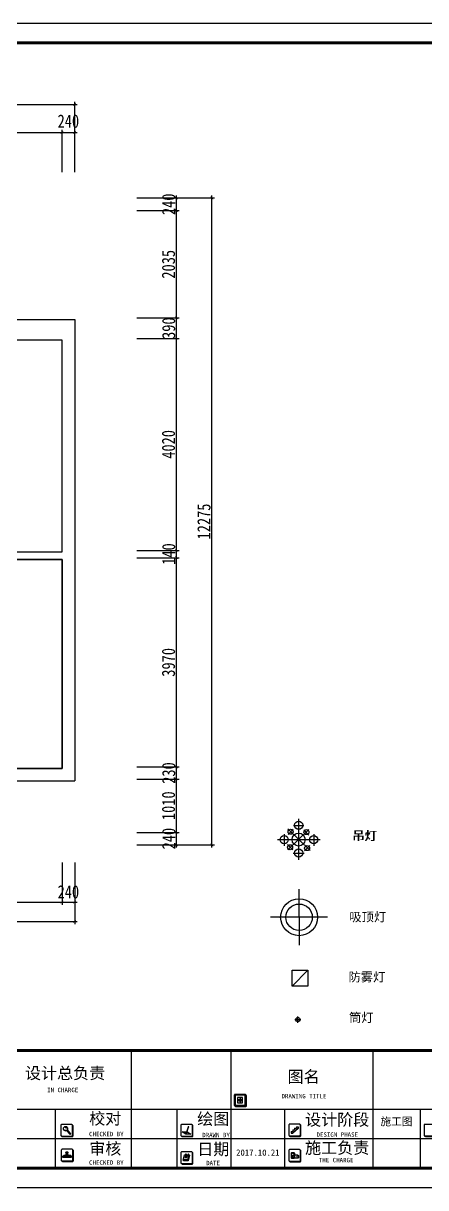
# Model space of a CAD drawing. Header units: millimetres. Extents: x 195858 to 476087, y -765534 to -702383.
# Drawn here: x 367540 to 375174, y -724474 to -702383 of the extents above; entities that cross this region are included whole.
import ezdxf

# ---------------------------------------------------------------- set-up
doc = ezdxf.new("R2010")
doc.units = ezdxf.units.MM
doc.header["$PDMODE"] = 3
for name, color, linetype in [('0-01图框模板说明', 2, 'Continuous'), ('0-02图框细线', 136, 'Continuous'), ('250', 250, 'Continuous'), ('家具1', 2, 'Continuous'), ('家具内线', 8, 'Continuous'), ('家具外线', 4, 'Continuous')]:
    doc.layers.add(name, color=color, linetype=linetype)
doc.styles.add('DIM', font='simhei.ttf', dxfattribs={"width": 0.8})
doc.styles.add('HT', font='simhei.ttf')
doc.styles.get("Standard").update_dxf_attribs({"font": 'simhei.ttf'})
doc.dimstyles.new('1-50', dxfattribs={"dimscale": 50, "dimtxt": 5, "dimasz": 1, "dimexe": 1, "dimexo": 0.1, "dimgap": 0.5, "dimtad": 1, "dimdec": 0, "dimdsep": 46, "dimtxsty": 'DIM', "dimblk": 'ARCHTICK', "dimcen": 4, "dimdle": 1, "dimclrd": 3, "dimclre": 3, "dimclrt": 7, "dimadec": 0, "dimazin": 0, "dimtfac": 1, "dimtdec": 0, "dimtmove": 2, "dimatfit": 3, "dimldrblk": 'DOT', "dimfxl": 15, "dimfxlon": 1, "dimarcsym": 0})

# ---------------------------------------------------------------- blocks, each defined once
blk = doc.blocks.new('_ArchTick')
at = {"color": 0, "linetype": 'ByBlock', "const_width": 0.15}
blk.add_lwpolyline([(-0.5, -0.5), (0.5, 0.5)], dxfattribs=at)
blk = doc.blocks.new('*D199')
at = {"layer": '250', "color": 3, "lineweight": -2}
for p, q in [((364345, -704455), (368325, -704455)), ((364395, -705205), (364395, -704405)), ((368275, -705205), (368275, -704405))]:
    blk.add_line(p, q, dxfattribs=at)
at = {"layer": 'Defpoints', "color": 0}
for p in [(368275, -704455), (368275, -708790), (364395, -710580)]:
    blk.add_point(p, dxfattribs=at)
at = {"layer": '250', "color": 3, "lineweight": -2, "xscale": 50, "yscale": 50, "zscale": 50, "rotation": 180}
blk.add_blockref('_ArchTick', (364395, -704455), dxfattribs=at)
at = {"layer": '250', "color": 3, "lineweight": -2, "xscale": 50, "yscale": 50, "zscale": 50}
blk.add_blockref('_ArchTick', (368275, -704455), dxfattribs=at)
at = {"layer": '250', "color": 7, "insert": (366335, -704304), "char_height": 250, "attachment_point": 5, "style": 'DIM'}
blk.add_mtext('3880', dxfattribs=at)
blk = doc.blocks.new('_Dot')
at = {"color": 0, "linetype": 'ByBlock', "lineweight": -2}
blk.add_line((-0.5, 0), (-1, 0), dxfattribs=at)
at = {"color": 0, "linetype": 'ByBlock', "const_width": 0.5}
blk.add_lwpolyline([(-0.25, 0, 1), (0.25, 0, 1)], format="xyb", close=True, dxfattribs=at)
blk = doc.blocks.new('*D200')
at = {"layer": '250', "color": 3, "lineweight": -2}
for p, q in [((368225, -704455), (368565, -704455)), ((368275, -705205), (368275, -704405)), ((368515, -705205), (368515, -704405))]:
    blk.add_line(p, q, dxfattribs=at)
at = {"layer": 'Defpoints', "color": 0}
for p in [(368515, -704455), (368515, -708400), (368275, -708790)]:
    blk.add_point(p, dxfattribs=at)
at = {"layer": '250', "color": 3, "lineweight": -2, "xscale": 50, "yscale": 50, "zscale": 50, "rotation": 180}
blk.add_blockref('_ArchTick', (368275, -704455), dxfattribs=at)
at = {"layer": '250', "color": 3, "lineweight": -2, "xscale": 50, "yscale": 50, "zscale": 50}
blk.add_blockref('_ArchTick', (368515, -704455), dxfattribs=at)
at = {"layer": '250', "color": 7, "insert": (368395, -704241), "char_height": 250, "attachment_point": 5, "style": 'DIM'}
blk.add_mtext('240', dxfattribs=at)
blk = doc.blocks.new('*D201')
at = {"layer": '250', "color": 3, "lineweight": -2}
for p, q in [((354455, -703922), (368565, -703922)), ((354505, -704672), (354505, -703872)), ((368515, -704672), (368515, -703872))]:
    blk.add_line(p, q, dxfattribs=at)
at = {"layer": 'Defpoints', "color": 0}
for p in [(368515, -703922), (354505, -705205), (368515, -705205)]:
    blk.add_point(p, dxfattribs=at)
at = {"layer": '250', "color": 3, "lineweight": -2, "xscale": 50, "yscale": 50, "zscale": 50, "rotation": 180}
blk.add_blockref('_ArchTick', (354505, -703922), dxfattribs=at)
at = {"layer": '250', "color": 3, "lineweight": -2, "xscale": 50, "yscale": 50, "zscale": 50}
blk.add_blockref('_ArchTick', (368515, -703922), dxfattribs=at)
at = {"layer": '250', "color": 7, "insert": (361510, -703770), "char_height": 250, "attachment_point": 5, "style": 'DIM'}
blk.add_mtext('14010', dxfattribs=at)
blk = doc.blocks.new('*D202')
at = {"layer": '250', "color": 3, "lineweight": -2}
for p, q in [((369696, -717732), (370496, -717732)), ((370446, -718022), (370446, -717682)), ((369696, -717972), (370496, -717972))]:
    blk.add_line(p, q, dxfattribs=at)
at = {"layer": 'Defpoints', "color": 0}
for p in [(363197, -717732), (370446, -717732), (363437, -717972)]:
    blk.add_point(p, dxfattribs=at)
at = {"layer": '250', "color": 3, "lineweight": -2, "xscale": 50, "yscale": 50, "zscale": 50}
for p, rotation in [((370446, -717732), 90), ((370446, -717972), 270)]:
    blk.add_blockref('_ArchTick', p, dxfattribs=dict(at, rotation=rotation))
at = {"layer": '250', "color": 7, "insert": (370301, -717852), "char_height": 250, "attachment_point": 5, "rotation": 90, "style": 'DIM'}
blk.add_mtext('240', dxfattribs=at)
blk = doc.blocks.new('*D203')
at = {"layer": '250', "color": 3, "lineweight": -2}
for p, q in [((369696, -716722), (370496, -716722)), ((370446, -717782), (370446, -716672)), ((369696, -717732), (370496, -717732))]:
    blk.add_line(p, q, dxfattribs=at)
at = {"layer": 'Defpoints', "color": 0}
for p in [(368247, -716722), (370446, -716722), (363197, -717732)]:
    blk.add_point(p, dxfattribs=at)
at = {"layer": '250', "color": 3, "lineweight": -2, "xscale": 50, "yscale": 50, "zscale": 50}
for p, rotation in [((370446, -716722), 90), ((370446, -717732), 270)]:
    blk.add_blockref('_ArchTick', p, dxfattribs=dict(at, rotation=rotation))
at = {"layer": '250', "color": 7, "insert": (370295, -717227), "char_height": 250, "attachment_point": 5, "rotation": 90, "style": 'DIM'}
blk.add_mtext('1010', dxfattribs=at)
blk = doc.blocks.new('*D204')
at = {"layer": '250', "color": 3, "lineweight": -2}
for p, q in [((369696, -716492), (370496, -716492)), ((370446, -716772), (370446, -716442)), ((369696, -716722), (370496, -716722))]:
    blk.add_line(p, q, dxfattribs=at)
at = {"layer": 'Defpoints', "color": 0}
for p in [(368007, -716492), (370446, -716492), (368247, -716722)]:
    blk.add_point(p, dxfattribs=at)
at = {"layer": '250', "color": 3, "lineweight": -2, "xscale": 50, "yscale": 50, "zscale": 50}
for p, rotation in [((370446, -716492), 90), ((370446, -716722), 270)]:
    blk.add_blockref('_ArchTick', p, dxfattribs=dict(at, rotation=rotation))
at = {"layer": '250', "color": 7, "insert": (370299, -716607), "char_height": 250, "attachment_point": 5, "rotation": 90, "style": 'DIM'}
blk.add_mtext('230', dxfattribs=at)
blk = doc.blocks.new('*D205')
at = {"layer": '250', "color": 3, "lineweight": -2}
for p, q in [((369696, -712522), (370496, -712522)), ((370446, -716542), (370446, -712472)), ((369696, -716492), (370496, -716492))]:
    blk.add_line(p, q, dxfattribs=at)
at = {"layer": 'Defpoints', "color": 0}
for p in [(368007, -712522), (370446, -712522), (368007, -716492)]:
    blk.add_point(p, dxfattribs=at)
at = {"layer": '250', "color": 3, "lineweight": -2, "xscale": 50, "yscale": 50, "zscale": 50}
for p, rotation in [((370446, -712522), 90), ((370446, -716492), 270)]:
    blk.add_blockref('_ArchTick', p, dxfattribs=dict(at, rotation=rotation))
at = {"layer": '250', "color": 7, "insert": (370295, -714507), "char_height": 250, "attachment_point": 5, "rotation": 90, "style": 'DIM'}
blk.add_mtext('3970', dxfattribs=at)
blk = doc.blocks.new('*D206')
at = {"layer": '250', "color": 3, "lineweight": -2}
for p, q in [((369696, -712382), (370496, -712382)), ((370446, -712572), (370446, -712332)), ((369696, -712522), (370496, -712522))]:
    blk.add_line(p, q, dxfattribs=at)
at = {"layer": 'Defpoints', "color": 0}
for p in [(368007, -712382), (370446, -712382), (368007, -712522)]:
    blk.add_point(p, dxfattribs=at)
at = {"layer": '250', "color": 3, "lineweight": -2, "xscale": 50, "yscale": 50, "zscale": 50}
for p, rotation in [((370446, -712382), 90), ((370446, -712522), 270)]:
    blk.add_blockref('_ArchTick', p, dxfattribs=dict(at, rotation=rotation))
at = {"layer": '250', "color": 7, "insert": (370299, -712452), "char_height": 250, "attachment_point": 5, "rotation": 90, "style": 'DIM'}
blk.add_mtext('140', dxfattribs=at)
blk = doc.blocks.new('*D207')
at = {"layer": '250', "color": 3, "lineweight": -2}
for p, q in [((369696, -708362), (370496, -708362)), ((370446, -712432), (370446, -708312)), ((369696, -712382), (370496, -712382))]:
    blk.add_line(p, q, dxfattribs=at)
at = {"layer": 'Defpoints', "color": 0}
for p in [(368007, -708362), (370446, -708362), (368007, -712382)]:
    blk.add_point(p, dxfattribs=at)
at = {"layer": '250', "color": 3, "lineweight": -2, "xscale": 50, "yscale": 50, "zscale": 50}
for p, rotation in [((370446, -708362), 90), ((370446, -712382), 270)]:
    blk.add_blockref('_ArchTick', p, dxfattribs=dict(at, rotation=rotation))
at = {"layer": '250', "color": 7, "insert": (370295, -710372), "char_height": 250, "attachment_point": 5, "rotation": 90, "style": 'DIM'}
blk.add_mtext('4020', dxfattribs=at)
blk = doc.blocks.new('*D208')
at = {"layer": '250', "color": 3, "lineweight": -2}
for p, q in [((369696, -707972), (370496, -707972)), ((370446, -708412), (370446, -707922)), ((369696, -708362), (370496, -708362))]:
    blk.add_line(p, q, dxfattribs=at)
at = {"layer": 'Defpoints', "color": 0}
for p in [(368247, -707972), (370446, -707972), (368007, -708362)]:
    blk.add_point(p, dxfattribs=at)
at = {"layer": '250', "color": 3, "lineweight": -2, "xscale": 50, "yscale": 50, "zscale": 50}
for p, rotation in [((370446, -707972), 90), ((370446, -708362), 270)]:
    blk.add_blockref('_ArchTick', p, dxfattribs=dict(at, rotation=rotation))
at = {"layer": '250', "color": 7, "insert": (370299, -708167), "char_height": 250, "attachment_point": 5, "rotation": 90, "style": 'DIM'}
blk.add_mtext('390', dxfattribs=at)
blk = doc.blocks.new('*D209')
at = {"layer": '250', "color": 3, "lineweight": -2}
for p, q in [((369696, -705937), (370496, -705937)), ((370446, -708022), (370446, -705887)), ((369696, -707972), (370496, -707972))]:
    blk.add_line(p, q, dxfattribs=at)
at = {"layer": 'Defpoints', "color": 0}
for p in [(359247, -705937), (370446, -705937), (368247, -707972)]:
    blk.add_point(p, dxfattribs=at)
at = {"layer": '250', "color": 3, "lineweight": -2, "xscale": 50, "yscale": 50, "zscale": 50}
for p, rotation in [((370446, -705937), 90), ((370446, -707972), 270)]:
    blk.add_blockref('_ArchTick', p, dxfattribs=dict(at, rotation=rotation))
at = {"layer": '250', "color": 7, "insert": (370295, -706955), "char_height": 250, "attachment_point": 5, "rotation": 90, "style": 'DIM'}
blk.add_mtext('2035', dxfattribs=at)
blk = doc.blocks.new('*D210')
at = {"layer": '250', "color": 3, "lineweight": -2}
for p, q in [((369696, -705697), (370496, -705697)), ((370446, -705987), (370446, -705647)), ((369696, -705937), (370496, -705937))]:
    blk.add_line(p, q, dxfattribs=at)
at = {"layer": 'Defpoints', "color": 0}
for p in [(359007, -705697), (370446, -705697), (361617, -705937)]:
    blk.add_point(p, dxfattribs=at)
at = {"layer": '250', "color": 3, "lineweight": -2, "xscale": 50, "yscale": 50, "zscale": 50}
for p, rotation in [((370446, -705697), 90), ((370446, -705937), 270)]:
    blk.add_blockref('_ArchTick', p, dxfattribs=dict(at, rotation=rotation))
at = {"layer": '250', "color": 7, "insert": (370299, -705817), "char_height": 250, "attachment_point": 5, "rotation": 90, "style": 'DIM'}
blk.add_mtext('240', dxfattribs=at)
blk = doc.blocks.new('*D211')
at = {"layer": '250', "color": 3, "lineweight": -2}
for p, q in [((370368, -705697), (371168, -705697)), ((371118, -718022), (371118, -705647)), ((370368, -717972), (371168, -717972))]:
    blk.add_line(p, q, dxfattribs=at)
at = {"layer": 'Defpoints', "color": 0}
for p in [(369603, -705697), (371118, -705697), (369603, -717972)]:
    blk.add_point(p, dxfattribs=at)
at = {"layer": '250', "color": 3, "lineweight": -2, "xscale": 50, "yscale": 50, "zscale": 50}
for p, rotation in [((371118, -705697), 90), ((371118, -717972), 270)]:
    blk.add_blockref('_ArchTick', p, dxfattribs=dict(at, rotation=rotation))
at = {"layer": '250', "color": 7, "insert": (370968, -711835), "char_height": 250, "attachment_point": 5, "rotation": 90, "style": 'DIM'}
blk.add_mtext('12275', dxfattribs=at)
blk = doc.blocks.new('*D219')
at = {"layer": '250', "color": 3, "lineweight": -2}
for p, q in [((364395, -718307), (364395, -719107)), ((368275, -718307), (368275, -719107)), ((364345, -719057), (368325, -719057))]:
    blk.add_line(p, q, dxfattribs=at)
at = {"layer": 'Defpoints', "color": 0}
for p in [(364395, -714876), (368275, -715806), (368275, -719057)]:
    blk.add_point(p, dxfattribs=at)
at = {"layer": '250', "color": 3, "lineweight": -2, "xscale": 50, "yscale": 50, "zscale": 50, "rotation": 180}
blk.add_blockref('_ArchTick', (364395, -719057), dxfattribs=at)
at = {"layer": '250', "color": 3, "lineweight": -2, "xscale": 50, "yscale": 50, "zscale": 50}
blk.add_blockref('_ArchTick', (368275, -719057), dxfattribs=at)
at = {"layer": '250', "color": 7, "insert": (366335, -718906), "char_height": 250, "attachment_point": 5, "style": 'DIM'}
blk.add_mtext('3880', dxfattribs=at)
blk = doc.blocks.new('*D220')
at = {"layer": '250', "color": 3, "lineweight": -2}
for p, q in [((368275, -718307), (368275, -719107)), ((368515, -718307), (368515, -719107)), ((368225, -719057), (368565, -719057))]:
    blk.add_line(p, q, dxfattribs=at)
at = {"layer": 'Defpoints', "color": 0}
for p in [(368275, -715806), (368515, -716036), (368515, -719057)]:
    blk.add_point(p, dxfattribs=at)
at = {"layer": '250', "color": 3, "lineweight": -2, "xscale": 50, "yscale": 50, "zscale": 50, "rotation": 180}
blk.add_blockref('_ArchTick', (368275, -719057), dxfattribs=at)
at = {"layer": '250', "color": 3, "lineweight": -2, "xscale": 50, "yscale": 50, "zscale": 50}
blk.add_blockref('_ArchTick', (368515, -719057), dxfattribs=at)
at = {"layer": '250', "color": 7, "insert": (368395, -718863), "char_height": 250, "attachment_point": 5, "style": 'DIM'}
blk.add_mtext('240', dxfattribs=at)
blk = doc.blocks.new('*D221')
at = {"layer": '250', "color": 3, "lineweight": -2}
for p, q in [((354505, -718672), (354505, -719472)), ((368515, -718672), (368515, -719472)), ((354455, -719422), (368565, -719422))]:
    blk.add_line(p, q, dxfattribs=at)
at = {"layer": 'Defpoints', "color": 0}
for p in [(354505, -718307), (368515, -718307), (368515, -719422)]:
    blk.add_point(p, dxfattribs=at)
at = {"layer": '250', "color": 3, "lineweight": -2, "xscale": 50, "yscale": 50, "zscale": 50, "rotation": 180}
blk.add_blockref('_ArchTick', (354505, -719422), dxfattribs=at)
at = {"layer": '250', "color": 3, "lineweight": -2, "xscale": 50, "yscale": 50, "zscale": 50}
blk.add_blockref('_ArchTick', (368515, -719422), dxfattribs=at)
at = {"layer": '250', "color": 7, "insert": (361510, -719270), "char_height": 250, "attachment_point": 5, "style": 'DIM'}
blk.add_mtext('14010', dxfattribs=at)
blk = doc.blocks.new('A$C277C16EF')
at = {"layer": '0-01图框模板说明'}
for points in [[(-5292, 1424, -0.414214), (-5306, 1411), (-5479, 1411, -0.071272), (-5482, 1411, 0.348143), (-5470, 1401), (-5297, 1401, 0.414214), (-5283, 1414), (-5283, 1587, 0.333108), (-5293, 1600, -0.057743), (-5292, 1597)], [(-8283, 904, -0.414214), (-8296, 891), (-8469, 891, -0.071272), (-8473, 891, 0.348143), (-8460, 881), (-8287, 881, 0.414214), (-8273, 894), (-8273, 1067, 0.333108), (-8283, 1080, -0.057743), (-8283, 1077)], [(-6214, 904, -0.414214), (-6227, 891), (-6400, 891, -0.071272), (-6404, 891, 0.348143), (-6391, 881), (-6218, 881, 0.414214), (-6205, 894), (-6205, 1067, 0.333108), (-6214, 1080, -0.057743), (-6214, 1077)], [(-4353, 909, -0.414214), (-4366, 895), (-4539, 895, -0.071272), (-4543, 896, 0.348143), (-4530, 885), (-4357, 885, 0.414214), (-4344, 899), (-4344, 1072, 0.333108), (-4353, 1085, -0.057743), (-4353, 1081)], [(-2020, 907, -0.414214), (-2033, 893), (-2206, 893, -0.071272), (-2210, 894, 0.348143), (-2197, 884), (-2024, 884, 0.414214), (-2011, 897), (-2011, 1070, 0.333108), (-2020, 1083, -0.057743), (-2020, 1080)], [(-8276, 476, -0.414214), (-8289, 462), (-8462, 462, -0.071272), (-8466, 463, 0.348143), (-8453, 453), (-8280, 453, 0.414214), (-8267, 466), (-8267, 639, 0.333108), (-8276, 652, -0.057743), (-8276, 649)], [(-6214, 431, -0.414214), (-6227, 418), (-6400, 418, -0.071272), (-6404, 418, 0.348143), (-6391, 408), (-6218, 408, 0.414214), (-6205, 421), (-6205, 594, 0.333108), (-6214, 607, -0.057743), (-6214, 604)], [(-4353, 471, -0.414214), (-4366, 457), (-4539, 457, -0.071272), (-4543, 458, 0.348143), (-4530, 448), (-4357, 448, 0.414214), (-4344, 461), (-4344, 634, 0.333108), (-4353, 647, -0.057743), (-4353, 644)]]:
    blk.add_hatch(color=8, dxfattribs=at).paths.add_polyline_path(points)
h = blk.add_hatch(color=8, dxfattribs=at)
h.paths.add_polyline_path([(-5392, 1527), (-5409, 1527), (-5409, 1511), (-5392, 1511)])
h.paths.add_polyline_path([(-5392, 1511), (-5375, 1511), (-5375, 1527), (-5392, 1527)])
h.paths.add_polyline_path([(-5392, 1511), (-5392, 1495), (-5375, 1495), (-5375, 1511)])
h.paths.add_polyline_path([(-5392, 1511), (-5409, 1511), (-5409, 1495), (-5392, 1495)])
at = {"layer": '0-01图框模板说明', "color": 8}
for p, q in [((-5437, 1511), (-5348, 1511)), ((-5392, 1555), (-5392, 1466)), ((-4390, 1020), (-4480, 940)), ((-4451, 1025), (-4451, 996)), ((-4451, 1025), (-4421, 1025)), ((-4421, 1051), (-4390, 1051)), ((-4421, 1051), (-4421, 1025)), ((-4390, 1051), (-4390, 1020)), ((-8385, 988), (-8328, 922)), ((-8374, 997), (-8317, 932)), ((-6322, 942), (-6322, 939)), ((-6321, 941), (-6322, 938)), ((-6321, 939), (-6322, 938)), ((-6322, 939), (-6322, 938)), ((-6320, 941), (-6321, 939)), ((-4511, 968), (-4511, 940)), ((-4511, 968), (-4481, 968)), ((-4511, 940), (-4480, 940)), ((-4481, 996), (-4451, 996)), ((-4481, 996), (-4481, 968)), ((-8449, 546), (-8428, 560)), ((-8426, 561), (-8406, 561)), ((-8383, 572), (-8383, 576)), ((-8376, 572), (-8376, 576)), ((-8350, 561), (-8328, 561)), ((-8308, 546), (-8326, 560)), ((-6374, 473), (-6362, 462)), ((-6294, 470), (-6371, 470)), ((-6291, 467), (-6368, 467)), ((-6288, 465), (-6365, 465)), ((-6285, 462), (-6362, 462)), ((-6272, 566), (-6294, 470)), ((-6269, 563), (-6291, 467)), ((-6266, 561), (-6288, 465)), ((-6263, 559), (-6285, 462)), ((-6275, 569), (-6263, 559)), ((-4510, 597), (-4510, 515)), ((-4395, 564), (-4477, 564)), ((-4395, 510), (-4477, 510)), ((-4456, 597), (-4456, 515))]:
    blk.add_line(p, q, dxfattribs=at)
at = {"layer": '0-01图框模板说明', "color": 2, "const_width": 49}
blk.add_lwpolyline([(-338, 19745), (-338, 338), (-28062, 338), (-28062, 19745)], close=True, dxfattribs=at)
blk.add_lwpolyline([(-338, 2367), (-28066, 2367)], dxfattribs=at)
at = {"layer": '0-01图框模板说明', "color": 8}
for points in [[(-5479, 1411), (-5306, 1411, 0.414214), (-5292, 1424), (-5292, 1597, 0.414214), (-5306, 1610), (-5479, 1610, 0.414214), (-5492, 1597), (-5492, 1424, 0.414214)], [(-8469, 891), (-8296, 891, 0.414214), (-8283, 904), (-8283, 1077, 0.414214), (-8296, 1090), (-8469, 1090, 0.414214), (-8482, 1077), (-8482, 904, 0.414214)], [(-6400, 891), (-6227, 891, 0.414214), (-6214, 904), (-6214, 1077, 0.414214), (-6227, 1090), (-6400, 1090, 0.414214), (-6413, 1077), (-6413, 904, 0.414214)], [(-6277, 1048), (-6285, 1051), (-6284, 1052, -0.451962), (-6280, 1054), (-6279, 1053, -0.418435), (-6277, 1049)], [(-4539, 895), (-4366, 895, 0.414214), (-4353, 909), (-4353, 1081, 0.414214), (-4366, 1095), (-4539, 1095, 0.414214), (-4552, 1081), (-4552, 909, 0.414214)], [(-2206, 893), (-2033, 893, 0.414214), (-2020, 907), (-2020, 1080, 0.414214), (-2033, 1093), (-2206, 1093, 0.414214), (-2219, 1080), (-2219, 907, 0.414214)], [(-8462, 462), (-8289, 462, 0.414214), (-8276, 476), (-8276, 649, 0.414214), (-8289, 662), (-8462, 662, 0.414214), (-8476, 649), (-8476, 476, 0.414214)], [(-6400, 418), (-6227, 418, 0.414214), (-6214, 431), (-6214, 604, 0.414214), (-6227, 617), (-6400, 617, 0.414214), (-6413, 604), (-6413, 431, 0.414214)], [(-4539, 457), (-4366, 457, 0.414214), (-4353, 471), (-4353, 644, 0.414214), (-4366, 657), (-4539, 657, 0.414214), (-4552, 644), (-4552, 471, 0.414214)], [(-8446, 547), (-8311, 547, -0.414214), (-8307, 543), (-8307, 526, -0.414214), (-8311, 522), (-8446, 522, -0.414214), (-8450, 526), (-8450, 543, -0.414214)]]:
    blk.add_lwpolyline(points, format="xyb", close=True, dxfattribs=at)
for points in [[(-5482, 1411, 0.348143), (-5470, 1401), (-5297, 1401, 0.414214), (-5283, 1414), (-5283, 1587, 0.333108), (-5293, 1600)], [(-8473, 891, 0.348143), (-8460, 881), (-8287, 881, 0.414214), (-8273, 894), (-8273, 1067, 0.333108), (-8283, 1080)], [(-6404, 891, 0.348143), (-6391, 881), (-6218, 881, 0.414214), (-6205, 894), (-6205, 1067, 0.333108), (-6214, 1080)], [(-4543, 896, 0.348143), (-4530, 885), (-4357, 885, 0.414214), (-4344, 899), (-4344, 1072, 0.333108), (-4353, 1085)], [(-2210, 894, 0.348143), (-2197, 884), (-2024, 884, 0.414214), (-2011, 897), (-2011, 1070, 0.333108), (-2020, 1083)], [(-8466, 463, 0.348143), (-8453, 453), (-8280, 453, 0.414214), (-8267, 466), (-8267, 639, 0.333108), (-8276, 652)], [(-6404, 418, 0.348143), (-6391, 408), (-6218, 408, 0.414214), (-6205, 421), (-6205, 594, 0.333108), (-6214, 607)], [(-4543, 458, 0.348143), (-4530, 448), (-4357, 448, 0.414214), (-4344, 461), (-4344, 634, 0.333108), (-4353, 647)]]:
    blk.add_lwpolyline(points, format="xyb", dxfattribs=at)
for points in [[(-5478, 1425), (-5306, 1425), (-5306, 1597), (-5478, 1597)], [(-5437, 1466), (-5348, 1466), (-5348, 1555), (-5437, 1555)], [(-5409, 1527), (-5375, 1527), (-5375, 1495), (-5409, 1495)], [(-6280, 1042), (-6287, 1044), (-6319, 958), (-6311, 955)], [(-6277, 1048), (-6285, 1051), (-6287, 1044), (-6280, 1042)], [(-6320, 941), (-6322, 942), (-6319, 958), (-6311, 955)], [(-8409, 559), (-8347, 559), (-8347, 551), (-8409, 551)], [(-6355, 495), (-6347, 495), (-6349, 489), (-6356, 489)], [(-6334, 545), (-6302, 545), (-6310, 520), (-6341, 520)], [(-6340, 495), (-6332, 495), (-6334, 489), (-6341, 489)], [(-6325, 495), (-6318, 495), (-6319, 489), (-6327, 489)], [(-6311, 495), (-6303, 495), (-6305, 489), (-6312, 489)]]:
    blk.add_lwpolyline(points, close=True, dxfattribs=at)
for points in [[(-6307, 966), (-6304, 966), (-6239, 923), (-6327, 923), (-6392, 966), (-6316, 966)], [(-8369, 565), (-8356, 565), (-8347, 559), (-8409, 559), (-8399, 565), (-8390, 565)], [(-6334, 569), (-6275, 569), (-6297, 473), (-6374, 473), (-6351, 569), (-6338, 569)]]:
    blk.add_lwpolyline(points, dxfattribs=at)
for centre, radius in [((-8402, 1020), 36), ((-6295, 558), 2.7)]:
    blk.add_circle(centre, radius, dxfattribs=at)
for centre, radius, start, end in [((-8401, 1017), 36, 191.5054, 300.5031), ((-8404, 1020), 18, 22.4479, 114.9174), ((-8408, 1029), 8.45, 340.0341, 111.5177), ((-8401, 1017), 36, 323.7918, 16.5929), ((-8324, 929), 7.87, 246.2917, 21.6824), ((-8426, 557), 3.88, 90, 119.8772), ((-8379, 671), 77.3, 259.2449, 280.7551), ((-8411, 572), 28.6, 7.6088, 51.9955), ((-8395, 577), 13.3, 284.907, 336.821), ((-8379, 584), 23.4, 237.0341, 302.9659), ((-8347, 572), 28.6, 128.0045, 172.3912), ((-8373, 572), 2.72, 180, 209.5766), ((-8363, 578), 14.2, 209.5766, 255.9056), ((-8328, 557), 3.88, 58.6434, 90), ((-6337, 558), 2.7, 133.5405, 58.5094), ((-6319, 562), 20.4, 120.0838, 193.4607), ((-6337, 559), 2.06, 218.3923, 328.4538), ((-6319, 562), 16.9, 118.9884, 196.0214), ((-6336, 557), 2.7, 72.6047, 87.6936), ((-6326, 570), 9.85, 350.5454, 105.731), ((-6327, 569), 7.74, 355.4404, 89.6822), ((-6277, 562), 20.4, 127.1675, 193.4607), ((-6294, 557), 2.7, 72.6047, 215.7707), ((-6295, 559), 2.06, 218.3923, 328.4538), ((-6278, 562), 16.3, 120.88, 197.6449), ((-6286, 573), 6.91, 75.6414, 126.1244), ((-6286, 571), 5.41, 333.2308, 96.566), ((-6286, 571), 8.4, 340.7006, 72.9302)]:
    blk.add_arc(centre, radius, start, end, dxfattribs=at)
blk.add_ellipse((-8379, 604), major_axis=(25.4, 0), ratio=0.460933, start_param=-0.967391, end_param=4.108984, dxfattribs=at)
for centre, major_axis in [((-4483, 597), (-27.1, 0)), ((-4483, 515), (-27.1, 0)), ((-4477, 537), (0, 27.1)), ((-4395, 537), (0, 27.1))]:
    blk.add_ellipse(centre, major_axis=major_axis, ratio=0.454196, dxfattribs=at)
at = {"layer": '0-02图框细线'}
for p, q in [((-7264, 1352), (-7264, 2367)), ((-5546, 338), (-5546, 2367)), ((-3096, 1352), (-3096, 2367)), ((-21553, 1352), (-338, 1352)), ((-8574, 338), (-8574, 1352)), ((-7264, 338), (-7264, 1352)), ((-6480, 338), (-6480, 1352)), ((-4619, 338), (-4619, 1352)), ((-3096, 338), (-3096, 1352)), ((-2280, 338), (-2280, 1352)), ((-338, 845), (-10594, 845))]:
    blk.add_line(p, q, dxfattribs=at)
blk.add_lwpolyline([(0, 20083), (0, 0), (-28400, 0), (-28400, 20083)], close=True, dxfattribs=at)
for s, insert, char_height, attachment_point in [('{\\fSimSun|b0|i0|c134|p2;设计总负责}', (-9102, 1965), 202.86, 4), ('{\\fSimSun|b0|i0|c134|p2;图名}', (-4572, 1904), 202.86, 4), ('{\\fSimSun|b0|i0|c134|p2;IN CHARGE}', (-8719, 1685), 76.2, 4), ('{\\fSimSun|b0|i0|c134|p2;DRAWING TITLE}', (-4678, 1579), 76.2, 4), ('{\\fSimSun|b0|i0|c134|p2;校对}', (-7994, 1181), 202.86, 4), ('{\\fSimSun|b0|i0|c134|p2;绘图}', (-6132, 1175), 202.86, 4), ('{\\fSimSun|b0|i0|c134|p2;设计阶段}', (-4271, 1162), 202.86, 4), ('{\\fSimHei|b0|i0|c134|p2;施工图}', (-2696, 1135), 135.24, 5), ('{\\fSimSun|b0|i0|c134|p2;CHECKED BY}', (-7997, 925), 76.2, 4), ('{\\fSimSun|b0|i0|c134|p2;审核}', (-7994, 663), 202.86, 4), ('{\\fSimSun|b0|i0|c134|p2;DRAWN BY}', (-6045, 909), 76.2, 4), ('{\\fSimSun|b0|i0|c134|p2;施工负责}', (-4271, 677), 202.86, 4), ('{\\fSimSun|b0|i0|c134|p2;DESIGN PHASE}', (-4074, 915), 76.2, 4), ('{\\fSimSun|b0|i0|c134|p2;日期}', (-6132, 653), 202.86, 4), ('2017.10.21', (-5460, 605), 110, 4), ('{\\fSimSun|b0|i0|c134|p2;CHECKED BY}', (-7997, 433), 76.2, 4), ('{\\fSimSun|b0|i0|c134|p2;DATE}', (-5978, 426), 76.2, 4), ('{\\fSimSun|b0|i0|c134|p2;THE CHARGE}', (-4034, 476), 76.2, 4)]:
    blk.add_mtext(s, dxfattribs=dict(at, insert=insert, char_height=char_height, attachment_point=attachment_point))
blk = doc.blocks.new('efd')
at = {"layer": '家具内线'}
for p, q in [((-22779, -712408), (-22616, -712408)), ((-22696, -712304), (-22696, -712950)), ((-22926, -712548), (-22926, -712730)), ((-22534, -712472), (-22868, -712796)), ((-22864, -712460), (-22515, -712806)), ((-22780, -712468), (-22862, -712551)), ((-22613, -712477), (-22533, -712560)), ((-22455, -712548), (-22455, -712728)), ((-23030, -712631), (-22357, -712631)), ((-22871, -712711), (-22788, -712796)), ((-22604, -712807), (-22519, -712724)), ((-22781, -712846), (-22606, -712846))]:
    blk.add_line(p, q, dxfattribs=at)
at = {"layer": '家具外线'}
for centre, radius in [((-22696, -712405), 64.5), ((-22925, -712634), 64.5), ((-22822, -712508), 39.8), ((-22696, -712631), 103), ((-22572, -712514), 39.8), ((-22457, -712634), 64.5), ((-22831, -712753), 39.8), ((-22696, -712843), 64.5), ((-22563, -712767), 39.8)]:
    blk.add_circle(centre, radius, dxfattribs=at)

msp = doc.modelspace()

# ---------------------------------------------------------------- linework, layer by layer
at = {"layer": '250', "color": 0}
for p, q in [((367295.3, -708003), (368515.3, -708003)), ((368515.3, -708003), (368515.3, -716753)), ((368275.3, -708393), (367295.3, -708393)), ((368275.3, -712413), (368275.3, -708393)), ((364395.3, -712413), (368275.3, -712413)), ((364395.3, -712553), (368275.3, -712553)), ((368275.3, -712553), (368275.3, -716523)), ((368275.3, -716523), (367255.3, -716523)), ((367255.3, -716753), (368515.3, -716753))]:
    msp.add_line(p, q, dxfattribs=at)
at = {"layer": '250', "color": 2}
for points in [[(364395.3, -712413), (368275.3, -712413), (368275.3, -708393), (364945.3, -708393), (364945.3, -709233), (364395.3, -709233), (364395.3, -712413)], [(364815.3, -715593), (364815.3, -716523), (368275.3, -716523), (368275.3, -712553), (364395.3, -712553), (364395.3, -715593), (364815.3, -715593)], [(372938.7, -720347.4), (372638.7, -720647.4)]]:
    msp.add_lwpolyline(points, dxfattribs=at)
at = {"layer": '250', "color": 6}
for points in [[(373310.9, -719342.7), (372772.1, -719342.7), (372772.1, -718810.5)], [(372772.1, -719342.7), (372228.7, -719342.7)], [(373310.9, -719342.7), (372772.1, -719342.7), (372772.1, -719874.9)]]:
    msp.add_lwpolyline(points, dxfattribs=at)
at = {"layer": '250', "color": 2}
msp.add_lwpolyline([(372938.7, -720647.4), (372638.7, -720647.4), (372638.7, -720347.4), (372938.7, -720347.4)], close=True, dxfattribs=at)
at = {"layer": '250', "color": 1}
for points in [[(372748.3, -721348.8), (372748.3, -721223.8)], [(372689.8, -721283), (372806.9, -721283)]]:
    msp.add_lwpolyline(points, dxfattribs=at)
at = {"layer": '250', "color": 6}
for radius in [350, 250]:
    msp.add_circle((372772.1, -719342.7), radius, dxfattribs=at)
at = {"layer": '250', "color": 1}
msp.add_circle((372748.4, -721283), 40, dxfattribs=at)

# ---------------------------------------------------------------- block references
at = {"layer": '250', "color": 7, "xscale": 1.100000000005821, "yscale": 1.100000000005821, "zscale": 1.1}
msp.add_blockref('A$C277C16EF', (377584.2, -724474), dxfattribs=at)
at = {"layer": '250', "color": 1, "xscale": 1.200000000011642, "yscale": 1.200000000069849, "zscale": 1.2}
msp.add_blockref('efd', (399998.3, 137288.5), dxfattribs=at)

# ---------------------------------------------------------------- texts
at = {"layer": '家具1', "style": 'HT'}
for s, p in [('吊灯', (373777.1, -717880.5)), ('吊灯', (373789.7, -717880.5)), ('吸顶灯', (373726, -719422.1)), ('防雾灯', (373709.9, -720560.9)), ('筒灯', (373719.1, -721331.7))]:
    msp.add_text(s, height=170.89, dxfattribs=at).set_placement(p)

# ---------------------------------------------------------------- dimensions: what is measured, and where the dimension line sits
at = {"layer": '250', "color": 0}
for base, p1, p2, picture, middle in [((368515.3, -703921.9), (354505.3, -705205.1), (368515.3, -705205.1), '*D201', (361510.3, -703770.4)), ((368275.3, -704455.1), (364395.3, -710580.3), (368275.3, -708790.3), '*D199', (366335.3, -704303.7)), ((368515.3, -704455.1), (368275.3, -708790.3), (368515.3, -708400.3), '*D200', (368395.3, -704241.2)), ((368275.3, -719057.2), (364395.3, -714875.5), (368275.3, -715805.5), '*D219', (366335.3, -718905.8)), ((368515.3, -719421.6), (354505.3, -718307.2), (368515.3, -718307.2), '*D221', (361510.3, -719270.2))]:
    dim = msp.add_linear_dim(base=base, p1=p1, p2=p2, dimstyle='1-50', dxfattribs=at)
    dim.commit()
    dim.dimension.update_dxf_attribs({"geometry": picture, "text_midpoint": middle})
for base, p1, p2, picture, middle in [((370446.3, -705697.1), (361617.4, -705937.1), (359007.4, -705697.1), '*D210', (370298.9, -705817.1)), ((370446.3, -707972.1), (368007.4, -708362.1), (368247.4, -707972.1), '*D208', (370298.9, -708167.1)), ((370446.3, -712382.1), (368007.4, -712522.1), (368007.4, -712382.1), '*D206', (370298.9, -712452.1)), ((370446.3, -716492.1), (368247.4, -716722.1), (368007.4, -716492.1), '*D204', (370298.9, -716607.1)), ((370446.3, -717732.1), (363437.4, -717972.1), (363197.4, -717732.1), '*D202', (370300.6, -717852.1))]:
    dim = msp.add_linear_dim(base=base, p1=p1, p2=p2, angle=270, dimstyle='1-50', dxfattribs=at)
    dim.commit()
    dim.dimension.update_dxf_attribs({"geometry": picture, "text_midpoint": middle, "dimtype": 160})
for base, p1, p2, angle, picture, middle in [((371117.6, -705697.1), (369603, -717972.1), (369603, -705697.1), 90, '*D211', (370967.6, -711834.6)), ((370446.3, -705937.1), (368247.4, -707972.1), (359247.4, -705937.1), 270, '*D209', (370294.9, -706954.6)), ((370446.3, -708362.1), (368007.4, -712382.1), (368007.4, -708362.1), 270, '*D207', (370294.9, -710372.1)), ((370446.3, -712522.1), (368007.4, -716492.1), (368007.4, -712522.1), 270, '*D205', (370294.9, -714507.1)), ((370446.3, -716722.1), (363197.4, -717732.1), (368247.4, -716722.1), 270, '*D203', (370294.9, -717227.1))]:
    dim = msp.add_linear_dim(base=base, p1=p1, p2=p2, angle=angle, dimstyle='1-50', dxfattribs=at)
    dim.commit()
    dim.dimension.update_dxf_attribs({"geometry": picture, "text_midpoint": middle})
dim = msp.add_linear_dim(base=(368515.3, -719057.2), p1=(368275.3, -715805.5), p2=(368515.3, -716035.5), dimstyle='1-50', dxfattribs=at)
dim.commit()
dim.dimension.update_dxf_attribs({"geometry": '*D220', "text_midpoint": (368395.3, -718862.7), "dimtype": 160})

doc.saveas('drawing.dxf')
